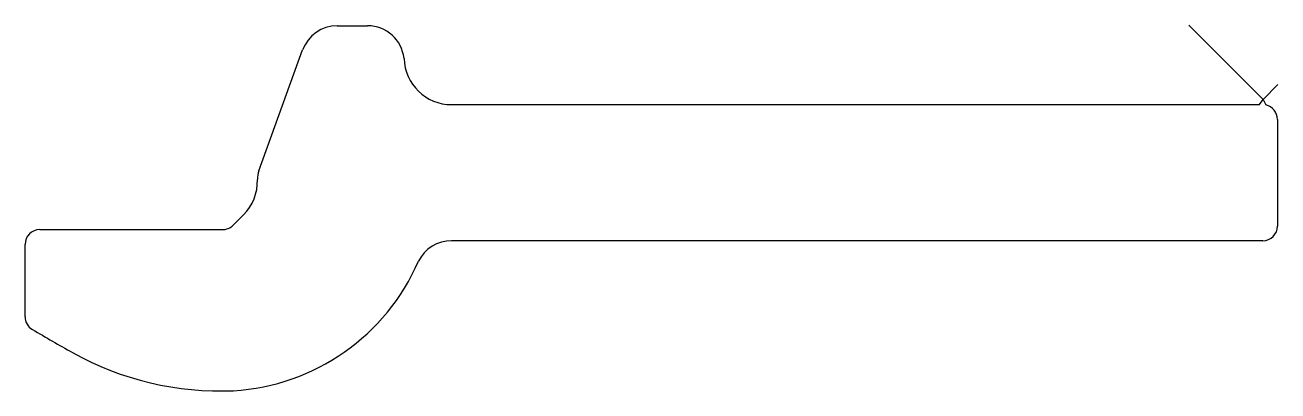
# Model space of a CAD drawing. Header units: metres. Extents: x 49 to 645, y 47 to 221.
import ezdxf

# ---------------------------------------------------------------- set-up
doc = ezdxf.new("R2010")
doc.units = ezdxf.units.M

msp = doc.modelspace()

# ---------------------------------------------------------------- linework, layer by layer
at = {"layer": 'TOOL_0'}
for p, q in [((602.803, 220.815), (638.159, 185.46)), ((197.639, 220.445), (212.198, 220.445)), ((160.462, 151.513), (181.28, 208.972)), ((638.157, 185.46), (645.228, 192.531)), ((636.519, 182.945), (638.157, 185.46)), ((638.159, 185.46), (639.517, 182.783)), ((252.119, 182.945), (636.519, 182.945)), ((645.021, 175.945), (645.021, 125.145)), ((148.352, 125.671), (153.101, 130.42)), ((56.22, 123.445), (142.978, 123.445)), ((49.22, 81.99), (49.22, 116.445)), ((638.021, 118.145), (252.121, 118.145))]:
    msp.add_line(p, q, dxfattribs=at)
for centre, radius, start, end in [((197.639, 203.045), 17.4, 90, 160.084132), ((212.185, 203.031), 17.414, 6.323478, 89.957227), ((252.156, 205.618), 22.673, 181.690851, 269.906499), ((638.021, 175.945), 7, 0, 77.659413), ((172.375, 147.244), 12.655, 160.28496, 179.796262), ((136.981, 146.479), 22.754, 315.108612, 2.040106), ((142.953, 131.104), 7.659, 270.18702, 314.820158), ((56.22, 116.445), 7, 90, 180), ((638.021, 125.145), 7, 270, 0), ((252.121, 100.545), 17.6, 90, 153.515022), ((142.314, 149.145), 102.503, 273.384842, 336.574248), ((56.22, 81.99), 7, 180, 239.885559), ((734.154, 1236.56), 1345.89, 239.581224, 240.519271), ((142.103, 191.232), 144.547, 240.897771, 272.48332)]:
    msp.add_arc(centre, radius, start, end, dxfattribs=at)

doc.saveas('drawing.dxf')
